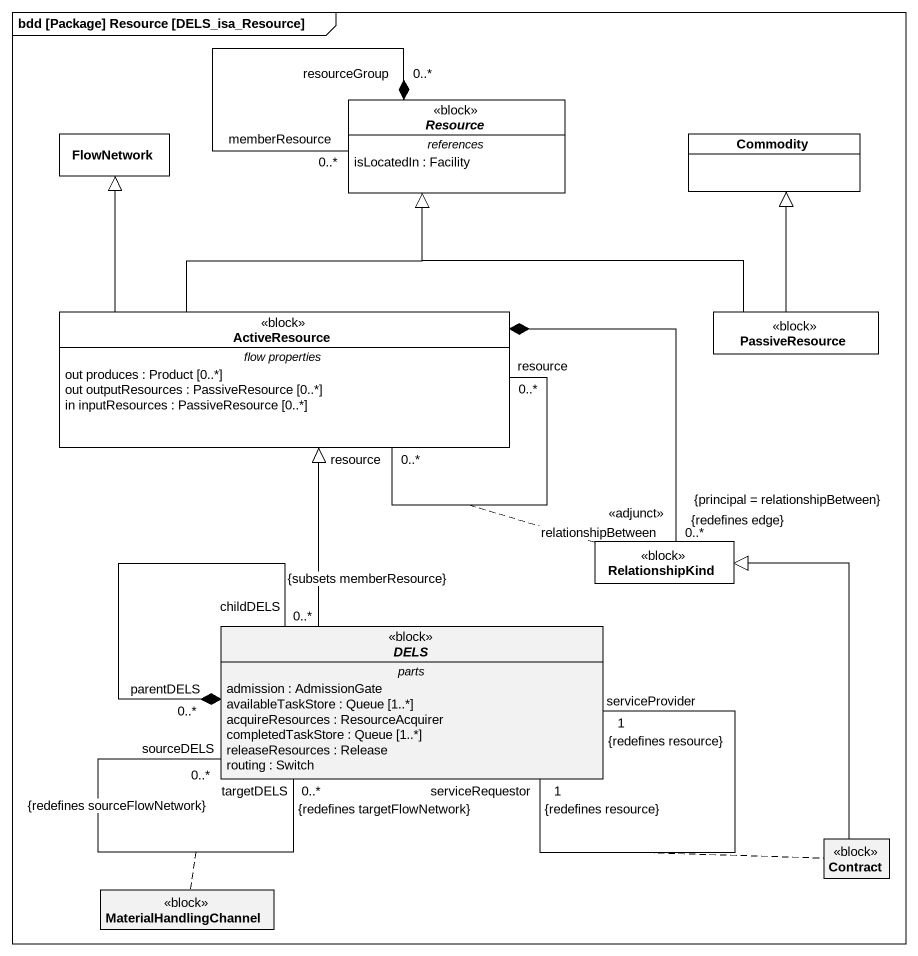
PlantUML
@startuml
mainframe bdd [Package] Resource [DELS_isa_Resource]
hide circle
hide empty members
class FlowNetwork #FFFFFF
abstract class Resource <<block>> #FFFFFF {
  -- references --
  isLocatedIn : Facility
}
class Commodity #FFFFFF
class ActiveResource <<block>> #FFFFFF {
  -- flow properties --
  out produces : Product [0..*]
  out outputResources : PassiveResource [0..*]
  in inputResources : PassiveResource [0..*]
}
class PassiveResource <<block>> #FFFFFF
class RelationshipKind <<block>> #FFFFFF
abstract class DELS <<block>> {
  -- parts --
  admission : AdmissionGate
  availableTaskStore : Queue [1..*]
  acquireResources : ResourceAcquirer
  completedTaskStore : Queue [1..*]
  releaseResources : Release
  routing : Switch
}
class Contract <<block>>
class MaterialHandlingChannel <<block>>
Resource "resourceGroup\n0..*" *-- "memberResource\n0..*" Resource
ActiveResource -up-|> FlowNetwork
ActiveResource -up-|> Resource
ActiveResource "resource\n0..*" -- "resource\n0..*" ActiveResource
(ActiveResource, ActiveResource) .. RelationshipKind
ActiveResource *-right- "relationshipBetween\n<<adjunct>>\n0..*\n{principal = relationshipBetween}\n{redefines edge}" RelationshipKind
PassiveResource -left-|> Resource
PassiveResource -up-|> Commodity
DELS -up-|> ActiveResource
DELS "serviceRequestor\n1\n{redefines resource}" -- "serviceProvider\n1\n{redefines resource}" DELS
(DELS, DELS) .. Contract
DELS "parentDELS\n0..*" *-- "childDELS\n0..*\n{subsets memberResource}" DELS
DELS "targetDELS\n0..*\n{redefines targetFlowNetwork}" -- "sourceDELS\n0..*\n{redefines sourceFlowNetwork}" DELS
(DELS, DELS) .. MaterialHandlingChannel
Contract -up-|> RelationshipKind
@enduml
